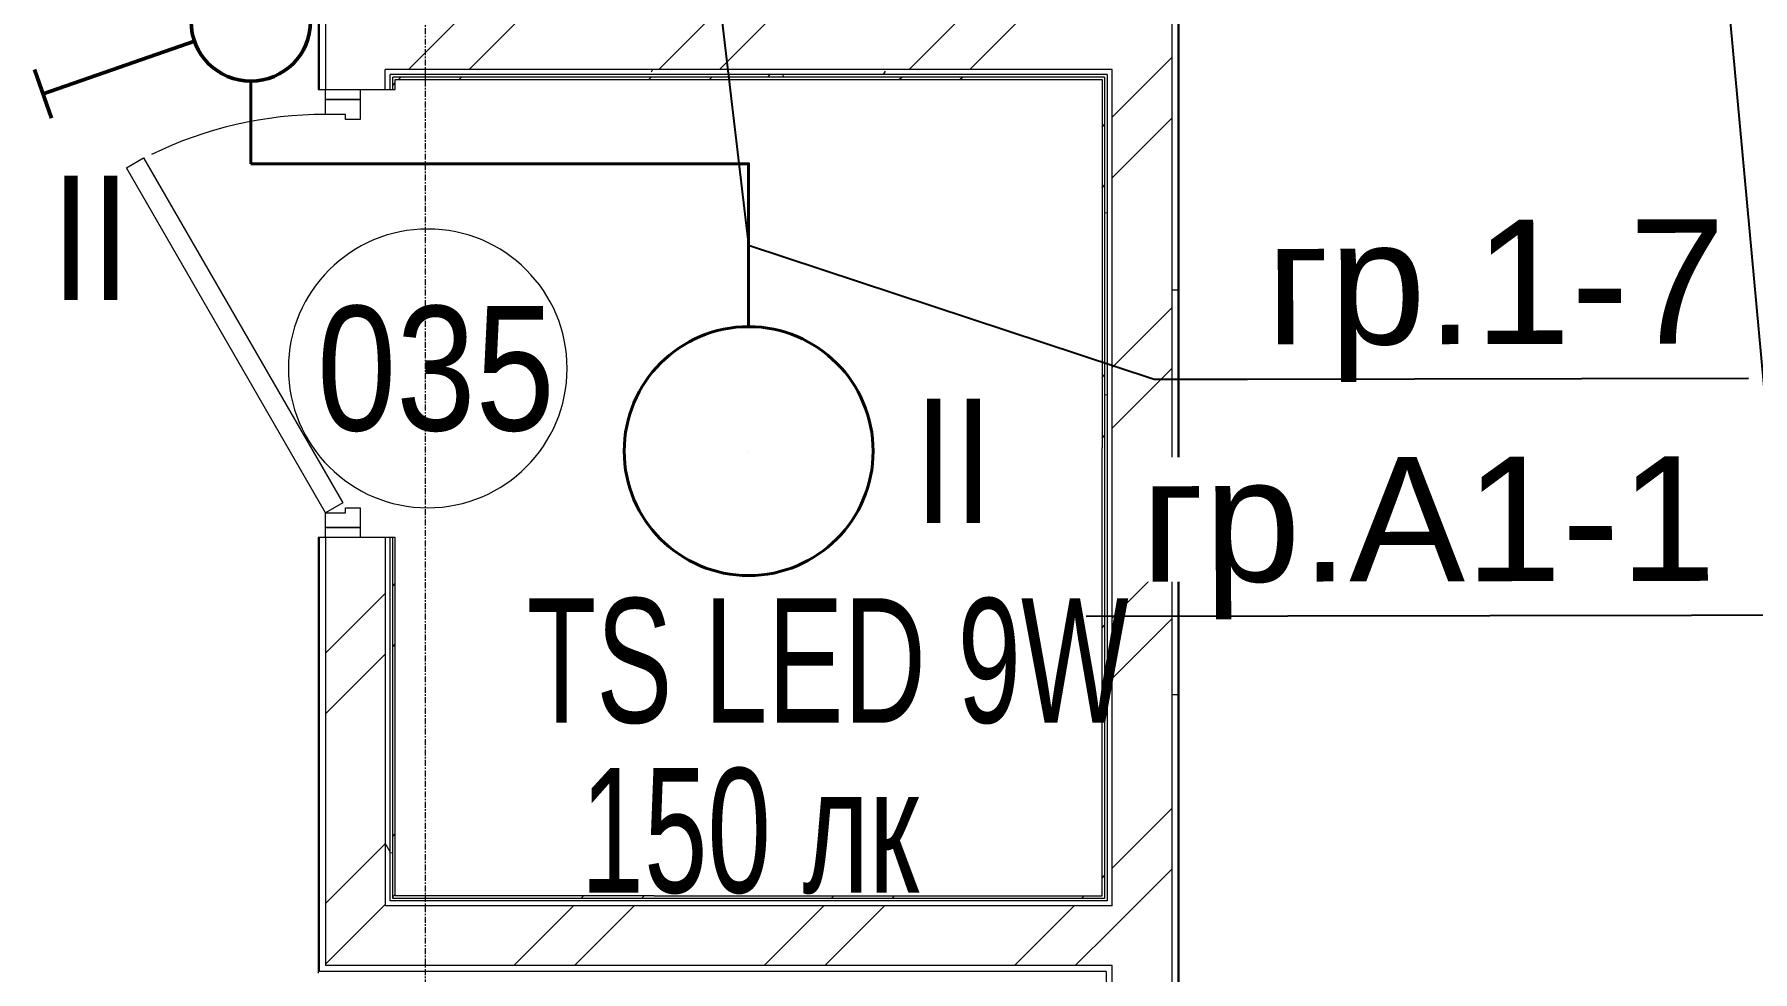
# Model space of a CAD drawing. Header units: metres. Extents: x -93142 to 227756, y -64772 to 286334.
# Drawn here: x 71278 to 74729, y -53998 to -52115 of the extents above; entities that cross this region are included whole.
import ezdxf
from ezdxf import colors
from ezdxf.entities.mleader import LeaderData, LeaderLine
from ezdxf.math import Vec2, Vec3

# ---------------------------------------------------------------- set-up
doc = ezdxf.new("R2010")
doc.units = ezdxf.units.M
doc.linetypes.add('ADSK_Линия сетки', pattern=[21, 12, -3, 3, -3])
for name, color, linetype, lineweight in [('A-AREA-IDEN', 7, 'Continuous', 9), ('A-DETL-THIN', 7, 'Continuous', 5), ('A-DOOR', 7, 'Continuous', 5), ('A-DOOR-FRAM', 7, 'Continuous', 13), ('A-WALL', 7, 'Continuous', 5), ('A-WALL-PATT', 7, 'Continuous', 18), ('nadpisi', 84, 'Continuous', 13), ('S-GRID', 7, 'Continuous', 9), ('раб осв', 7, 'Continuous', 40), ('ЭЛ.освещ.', 150, 'Continuous', 50), ('ЭЛ.сети', 5, 'Continuous', 100)]:
    doc.layers.add(name, color=color, linetype=linetype, lineweight=lineweight)
doc.styles.add('Arial', font='ARIALN.TTF', dxfattribs={"width": 0.8, "height": 2.5})
doc.styles.add('GOST Common_I_1', font='ARIALN.TTF', dxfattribs={"height": 300})
doc.styles.add('ISOPEUR', font='ARIALN.TTF')
pattern_1 = [(45, (0, 0), (-251.4472, 251.4472), []), (45, (0, 381), (-251.4472, 251.4472), [])]
pattern_2 = [(0, (0, 0), (812.8, 203.2), [33.528, -576.072, 33.528, -576.072, -3251.2]), (0, (0, 0), (812.8, 203.2), [-1219.2, 33.528, -1185.672, 33.528, -576.072, -1422.4]), (0, (0, 0), (812.8, 203.2), [-3048, 33.528, -372.872, 33.528, -982.472]), (120, (304.8, 101.6), (-582.37636, 602.30545), [33.528, -576.072, 33.528, -576.072, -3251.2]), (120, (304.8, 101.6), (-582.37636, 602.30545), [-1219.2, 33.528, -1185.672, 33.528, -576.072, -1422.4]), (120, (304.8, 101.6), (-582.37636, 602.30545), [-3048, 33.528, -372.872, 33.528, -982.472]), (240, (406.4, 508), (-230.42364, -805.50545), [33.528, -576.072, 33.528, -576.072, -3251.2]), (240, (406.4, 508), (-230.42364, -805.50545), [-1219.2, 33.528, -1185.672, 33.528, -576.072, -1422.4]), (240, (406.4, 508), (-230.42364, -805.50545), [-3048, 33.528, -372.872, 33.528, -982.472])]
pattern_3 = [(50, (0, 0), (728.7365, -63.756), [76.2, -838.2]), (355, (0, 0), (-140.9716, 764.2276), [60.96, -670.56]), (100.451, (60.7, -5.3), (587.77, 700.467), [64.76, -712.36]), (46.184, (0, 203.2), (1084.316, -168.171), [114.3, -1257.3]), (96.636, (90.4, 189.2), (949.61, 989.71), [97.14, -1068.54]), (351.184, (0, 203.2), (949.62, 989.701), [91.44, -1005.84]), (21, (101.6, 152.4), (606.458, -409.0606), [76.2, -838.2]), (326, (101.6, 152.4), (247.2083, 736.753), [60.96, -670.56]), (71.451, (152.14, 118.3), (853.668, 327.6855), [64.76, -712.36]), (37.5, (0, 0), (12.3547, 338.2201), [33.528, -628.904, 33.528, -647.192, -673.1]), (37.5, (0, 0), (12.3547, 338.2201), [-1343.152, 33.528, -639.572]), (7.5, (0, 0), (267.2789, 400.7221), [33.528, -354.584, 33.528, -613.664, -256.54]), (7.5, (0, 0), (267.2789, 400.7221), [-1035.304, 33.528, -223.012]), (327.5, (-226.57, 0), (542.3633, -22.91534), [33.528, -220.472, 33.528, -758.952, -1051.56]), (327.5, (-226.57, 0), (542.3633, -22.91534), [-1046.48, 33.528, -1018.032]), (317.5, (-328.17, 0), (592.517, 101.707), [33.528, -296.672, 33.528, -492.76, -746.76]), (317.5, (-328.17, 0), (592.517, 101.707), [-856.488, 33.528, -713.232])]

# ---------------------------------------------------------------- blocks, each defined once
blk = doc.blocks.new('AC_Дверь_Однопольная_ДеревяннаяВнутренняя_ГОСТ6629-88 - ДГ 21-9-1471203-Цокольный этаж')
at = {"layer": 'A-DOOR', "lineweight": 13}
for p, q in [((-400, 60), (292.8, 460)), ((292.8, 460), (312.8, 425.4)), ((312.8, 425.4), (-380, 25.4)), ((-380, 25.4), (-400, 60))]:
    blk.add_line(p, q, dxfattribs=at)
at = {"layer": 'A-DOOR', "lineweight": 18}
for p, q in [((-450, 60), (-430, 60)), ((-450, -10), (-450, 60)), ((-430, 60), (-430, -10)), ((430, 60), (450, 60)), ((430, -10), (430, 60)), ((450, 60), (450, -10)), ((-430, -10), (-450, -10)), ((450, -10), (430, -10))]:
    blk.add_line(p, q, dxfattribs=at)
at = {"layer": 'A-DOOR'}
blk.add_arc((-400, 60), 800, 0, 25.9051, dxfattribs=at)
at = {"layer": 'A-DOOR-FRAM'}
for p, q in [((-430, 60), (-400, 60)), ((-430, -10), (-430, 60)), ((-400, 60), (-400, 20)), ((400, 60), (430, 60)), ((400, 20), (400, 60)), ((430, 60), (430, -10)), ((-400, 20), (-390, 20)), ((-390, 20), (-390, -10)), ((390, 20), (400, 20)), ((390, -10), (390, 20)), ((-390, -10), (-430, -10)), ((430, -10), (390, -10))]:
    blk.add_line(p, q, dxfattribs=at)
blk = doc.blocks.new('ПСС_Марка_помещения - Имя_2_5мм-224473-Цокольный этаж')
at = {"layer": 'A-AREA-IDEN'}
for start, end in [(360, 180), (180, 360)]:
    blk.add_arc((-0.074, 0.039), 3.5, start, end, dxfattribs=at)
blk = doc.blocks.new('выкл. 2 клав. скрыт.')
at = {"layer": 'ЭЛ.освещ.', "color": 0, "ltscale": 100}
for p, q in [((2902360.5, 2044098.7), (2902326.5, 2044196.6)), ((2902039.4, 2044041.8), (2902343.5, 2044147.6)), ((2902039.4, 2043963), (2902343.5, 2043857.2)), ((2902360.9, 2043907.2), (2902327.2, 2043809.2))]:
    blk.add_line(p, q, dxfattribs=at)
blk.add_circle((2901926.1, 2044002.4), 120, dxfattribs=at)
blk = doc.blocks.new('TS LED без датчика')
at = {"layer": 'раб осв', "color": 0, "lineweight": 40, "ltscale": 100}
blk.add_line((-535184, 16419.5), (-535184, 16419.5), dxfattribs=at)
at = {"layer": 'раб осв', "color": 5, "lineweight": 40, "ltscale": 100}
blk.add_circle((-535184, 16419.5), 250, dxfattribs=at)

msp = doc.modelspace()

# ---------------------------------------------------------------- hatches: boundary and pattern name
at = {"layer": 'A-WALL-PATT', "lineweight": 5}
h = msp.add_hatch(dxfattribs=at)
h.set_pattern_fill('FP_1', color=256, style=0, pattern_type=2)
h.set_pattern_definition(pattern_1)
h.paths.add_polyline_path([(73442.6532, -58235.6443), (73562.6532, -58235.6443), (73562.6532, -50385.6443), (73442.6532, -50385.6443), (73442.6532, -57344.9867)], flags=0)
h = msp.add_hatch(dxfattribs=at)
h.set_pattern_fill('FP_2', color=256, style=0, pattern_type=2)
h.set_pattern_definition(pattern_2)
h.paths.add_polyline_path([(73574.6532, -58235.6443), (73574.6532, -50385.6443), (73562.6532, -50385.6443), (73562.6532, -58235.6443)], flags=0)
h = msp.add_hatch(dxfattribs=at)
h.set_pattern_fill('FP_2', color=256, style=0, pattern_type=2)
h.set_pattern_definition(pattern_2)
h.paths.add_polyline_path([(73577.6532, -58235.6443), (73577.6532, -50388.6443), (73574.6532, -50388.6443), (73574.6532, -58235.6443)], flags=0)
h = msp.add_hatch(dxfattribs=at)
h.set_pattern_fill('FP_1', color=256, style=0, pattern_type=2)
h.set_pattern_definition(pattern_1)
h.paths.add_polyline_path([(71862.6532, -53865.6443), (71982.6532, -53865.6443), (71982.6532, -53125.6443), (71862.6532, -53125.6443), (71862.6532, -53808.7018)], flags=0)
h.paths.add_polyline_path([(71982.6532, -52225.6443), (71982.6532, -51975.6443), (71862.6532, -51975.6443), (71862.6532, -52225.6443), (71932.6532, -52225.6443)], flags=0)
h.paths.add_polyline_path([(71982.6532, -51075.6443), (71982.6532, -50485.6443), (71862.6532, -50485.6443), (71862.6532, -51075.6443), (71932.6532, -51075.6443)], flags=0)
h = msp.add_hatch(dxfattribs=at)
h.set_pattern_fill('FP_1', color=256, style=0, pattern_type=2)
h.set_pattern_definition(pattern_1)
h.paths.add_polyline_path([(73432.6532, -52185.6443), (73442.6532, -52185.6443), (73442.6532, -52065.6443), (71982.6532, -52065.6443), (71982.6532, -52185.6443), (73427.6532, -52185.6443)], flags=0)
h = msp.add_hatch(dxfattribs=at)
h.set_pattern_fill('FP_2', color=256, style=0, pattern_type=2)
h.set_pattern_definition(pattern_2)
h.paths.add_polyline_path([(73427.6532, -52195.6443), (73432.6532, -52195.6443), (73432.6532, -52185.6443), (71982.6532, -52185.6443), (71982.6532, -52195.6443), (73422.6532, -52195.6443)], flags=0)
h = msp.add_hatch(dxfattribs=at)
h.set_pattern_fill('FP_2', color=256, style=0, pattern_type=2)
h.set_pattern_definition(pattern_2)
h.paths.add_polyline_path([(71982.6532, -53855.6443), (71992.6532, -53855.6443), (71992.6532, -53125.6443), (71982.6532, -53125.6443), (71982.6532, -53845.6443)], flags=0)
h.paths.add_polyline_path([(71982.6532, -52225.6443), (71992.6532, -52225.6443), (71992.6532, -52195.6443), (71982.6532, -52195.6443), (71982.6532, -52217.3736)], flags=0)
h = msp.add_hatch(dxfattribs=at)
h.set_pattern_fill('FP_3', color=256, style=0, pattern_type=2)
h.set_pattern_definition(pattern_3)
h.paths.add_polyline_path([(73427.6532, -52200.6443), (73427.6532, -52195.6443), (71992.6532, -52195.6443), (71992.6532, -52200.6443), (73422.6532, -52200.6443)], flags=0)
h = msp.add_hatch(dxfattribs=at)
h.set_pattern_fill('FP_3', color=256, style=0, pattern_type=2)
h.set_pattern_definition(pattern_3)
h.paths.add_polyline_path([(71992.6532, -53850.6443), (71997.6532, -53850.6443), (71997.6532, -53125.6443), (71992.6532, -53125.6443), (71992.6532, -53845.6443)], flags=0)
h.paths.add_polyline_path([(71997.6532, -52225.6443), (71997.6532, -52200.6443), (71992.6532, -52200.6443), (71992.6532, -52225.6443)], flags=0)
h = msp.add_hatch(dxfattribs=at)
h.set_pattern_fill('FP_1', color=256, style=0, pattern_type=2)
h.set_pattern_definition(pattern_1)
h.paths.add_polyline_path([(72002.6532, -52205.6443), (73422.6532, -52205.6443), (73422.6532, -52200.6443), (71997.6532, -52200.6443), (71997.6532, -52205.6443)], flags=0)
h = msp.add_hatch(dxfattribs=at)
h.set_pattern_fill('FP_1', color=256, style=0, pattern_type=2)
h.set_pattern_definition(pattern_1)
h.paths.add_polyline_path([(72002.6532, -53845.6443), (72002.6532, -53125.6443), (71997.6532, -53125.6443), (71997.6532, -53845.6443)], flags=0)
h.paths.add_polyline_path([(71997.6532, -52225.6443), (72002.6532, -52225.6443), (72002.6532, -52205.6443), (71997.6532, -52205.6443), (71997.6532, -52217.3736)], flags=0)
h = msp.add_hatch(dxfattribs=at)
h.set_pattern_fill('FP_1', color=256, style=0, pattern_type=2)
h.set_pattern_definition(pattern_1)
h.paths.add_polyline_path([(73422.6532, -53845.6443), (73427.6532, -53845.6443), (73427.6532, -52200.6443), (73422.6532, -52200.6443), (73422.6532, -53808.7018)], flags=0)
h = msp.add_hatch(dxfattribs=at)
h.set_pattern_fill('FP_3', color=256, style=0, pattern_type=2)
h.set_pattern_definition(pattern_3)
h.paths.add_polyline_path([(73427.6532, -53850.6443), (73432.6532, -53850.6443), (73432.6532, -52195.6443), (73427.6532, -52195.6443), (73427.6532, -53845.6443)], flags=0)
h = msp.add_hatch(dxfattribs=at)
h.set_pattern_fill('FP_1', color=256, style=0, pattern_type=2)
h.set_pattern_definition(pattern_1)
h.paths.add_polyline_path([(73442.6532, -53985.6443), (73442.6532, -53865.6443), (71862.6532, -53865.6443), (71862.6532, -53985.6443), (73371.8139, -53985.6443)], flags=0)
h = msp.add_hatch(dxfattribs=at)
h.set_pattern_fill('FP_1', color=256, style=0, pattern_type=2)
h.set_pattern_definition(pattern_1)
h.paths.add_polyline_path([(73427.6532, -53850.6443), (73427.6532, -53845.6443), (71997.6532, -53845.6443), (71997.6532, -53850.6443), (73371.8139, -53850.6443)], flags=0)

# ---------------------------------------------------------------- linework, layer by layer
at = {"layer": 'A-DETL-THIN'}
for p, q in [((73422.6532, -53845.6443), (73422.6532, -52945.6443)), ((72522.6532, -53845.6443), (73422.6532, -53845.6443))]:
    msp.add_line(p, q, dxfattribs=at)
at = {"layer": 'A-WALL'}
for p, q in [((73562.6532, -50385.6443), (73562.6532, -58235.6443)), ((73574.6532, -50385.6443), (73574.6532, -58235.6443)), ((71850.6532, -52225.6443), (71850.6532, -51975.6443)), ((71862.6532, -51975.6443), (71862.6532, -52225.6443)), ((71982.6532, -52225.6443), (71982.6532, -52185.6443)), ((73442.6532, -52185.6443), (71982.6532, -52185.6443)), ((73442.6532, -53865.6443), (73442.6532, -52185.6443)), ((71992.6532, -52225.6443), (71992.6532, -52195.6443)), ((73432.6532, -52195.6443), (71992.6532, -52195.6443)), ((71997.6532, -52225.6443), (71997.6532, -52200.6443)), ((73427.6532, -52200.6443), (71997.6532, -52200.6443)), ((73427.6532, -52200.6443), (73427.6532, -53850.6443)), ((73432.6532, -52195.6443), (73432.6532, -53855.6443)), ((71850.6532, -53997.6443), (71850.6532, -53125.6443)), ((71862.6532, -53125.6443), (71862.6532, -53985.6443)), ((71982.6532, -53125.6443), (71982.6532, -53865.6443)), ((71992.6532, -53855.6443), (71992.6532, -53125.6443)), ((71997.6532, -53850.6443), (71997.6532, -53125.6443)), ((73442.6532, -53865.6443), (71982.6532, -53865.6443)), ((73432.6532, -53855.6443), (71992.6532, -53855.6443)), ((73427.6532, -53850.6443), (71997.6532, -53850.6443)), ((73430.6532, -53997.6443), (71850.6532, -53997.6443)), ((73442.6532, -53985.6443), (71862.6532, -53985.6443)), ((73430.6532, -53997.6443), (73430.6532, -58235.6443)), ((73442.6532, -58235.6443), (73442.6532, -53985.6443))]:
    msp.add_line(p, q, dxfattribs=at)
at = {"layer": 'A-WALL', "lineweight": 18}
for p, q in [((73577.6532, -58232.6443), (73577.6532, -50388.6443)), ((71847.6532, -51975.6443), (71847.6532, -52225.6443)), ((72002.6532, -52225.6443), (72002.6532, -52205.6443)), ((72002.6532, -52205.6443), (73422.6532, -52205.6443)), ((73422.6532, -52205.6443), (73422.6532, -52945.6443)), ((71847.6532, -52225.6443), (71862.6532, -52225.6443)), ((71932.6532, -52225.6443), (72002.6532, -52225.6443)), ((71847.6532, -53125.6443), (71847.6532, -54000.6443)), ((71862.6532, -53125.6443), (71847.6532, -53125.6443)), ((72002.6532, -53125.6443), (71932.6532, -53125.6443)), ((72002.6532, -53845.6443), (72002.6532, -53125.6443)), ((72522.6532, -53845.6443), (72002.6532, -53845.6443))]:
    msp.add_line(p, q, dxfattribs=at)
at = {"layer": 'S-GRID', "linetype": 'ADSK_Линия сетки'}
msp.add_line((72062.6532, -38095.4453), (72062.6532, -63954.6071), dxfattribs=at)
at = {"layer": 'раб осв'}
msp.add_line((71712.6532, -52208.8182), (71712.6532, -52374.6376), dxfattribs=at)

# ---------------------------------------------------------------- block references
at = {"layer": 'A-AREA-IDEN', "xscale": 80, "yscale": 80, "zscale": 80}
msp.add_blockref('ПСС_Марка_помещения - Имя_2_5мм-224473-Цокольный этаж', (72074.0304, -52788.9086), dxfattribs=at)
at = {"layer": 'A-DOOR', "color": 8, "true_color": 0x7f7f7f, "rotation": 90}
msp.add_blockref('AC_Дверь_Однопольная_ДеревяннаяВнутренняя_ГОСТ6629-88 - ДГ 21-9-1471203-Цокольный этаж', (71922.6532, -52675.6443), dxfattribs=at)
at = {"layer": 'раб осв', "color": 0, "lineweight": 40, "ltscale": 100, "rotation": 180}
msp.add_blockref('выкл. 2 клав. скрыт.', (2973638.7498, 1991913.5886), dxfattribs=at)

# ---------------------------------------------------------------- texts
at = {"layer": 'A-AREA-IDEN', "insert": (71845.5341, -52660.4486), "char_height": 250, "width": 634.9365, "attachment_point": 1, "style": 'GOST Common_I_1'}
msp.add_mtext('035', dxfattribs=at)
at = {"layer": 'nadpisi', "color": 7, "char_height": 250, "width": 1402.065175, "attachment_point": 1, "style": 'Arial'}
for s, insert in [('{\\W1;II}', (71311.9342, -52398.553)), ('{\\W1;II}', (73044.5013, -52846.5967)), ('150 лк', (72375.156, -53588.8866))]:
    msp.add_mtext(s, dxfattribs=dict(at, insert=insert))

# ---------------------------------------------------------------- next in the draw order: leaders
at = {"color": 0, "lineweight": 5}
ml = msp.add_multileader_mtext('Standard', dxfattribs=at)
ml.set_content('{\\fArial|b0|i0|c204|p34;гр.1-7}', style='ISOPEUR')
ml.set_leader_properties()
ml.build(insert=Vec2(0, 0))
ml.multileader.update_dxf_attribs({"text_left_attachment_type": 6, "text_right_attachment_type": 6, "dogleg_length": 100, "arrow_head_size": 250})
ctx = ml.context
ctx.base_point, ctx.char_height, ctx.arrow_head_size, ctx.landing_gap_size, ctx.plane_origin, ctx.plane_x_axis, ctx.plane_y_axis = Vec3(73714.4412, -52807.2506), 250, 250, 37.4122, Vec3(10094.7348, -9818.6355), Vec3(0.999998436, 0.001768603), Vec3(-0.001768603, 0.999998436)
ctx.left_attachment, ctx.right_attachment = 6, 6
notes = []
notes.append((ctx, [(0, (1, 1, 0), (73527.3807, -52807.5814), (0.999998436, 0.001768603), 187.0608, [(2, [(72625.2719, -51802.9988), (72712.6532, -52538.3148)], 0, [])])]))
ctx.mtext.insert, ctx.mtext.text_direction, ctx.mtext.rotation, ctx.mtext.line_spacing_factor, ctx.mtext.flow_direction = Vec3(73751.2884, -52487.7784), Vec3(0.999998436, 0.001768603), 0.001768604, 0.8, 5
ctx.mtext.has_bg_fill, ctx.mtext.bg_color, ctx.mtext.bg_scale_factor, ctx.mtext.bg_transparency, ctx.mtext.use_window_bg_color = 1, -1073741824, 1, 0, 1
for ctx, leaders in notes:
    for number, flags, end, landing, length, lines in leaders:
        leader = LeaderData()
        leader.index, (leader.has_last_leader_line, leader.has_dogleg_vector, leader.attachment_direction) = number, flags
        leader.last_leader_point, leader.dogleg_vector, leader.dogleg_length = Vec3(end), Vec3(landing), length
        for number, points, colour, breaks in lines:
            line = LeaderLine()
            line.index, line.vertices, line.color, line.breaks = number, Vec3.list(points), colors.encode_raw_color(colour), breaks
            leader.lines.append(line)
        ctx.leaders.append(leader)

# ---------------------------------------------------------------- next in the draw order: linework, layer by layer
at = {"layer": 'раб осв'}
msp.add_lwpolyline([(71712.6532, -52374.6376), (72712.6532, -52374.6376), (72712.6532, -52701.9921)], dxfattribs=at)

# ---------------------------------------------------------------- next in the draw order: block references
at = {"layer": 'раб осв', "color": 0, "lineweight": 40, "xscale": -1, "rotation": 180}
msp.add_blockref('TS LED без датчика', (607896.6909, -36532.4931), dxfattribs=at)

# ---------------------------------------------------------------- next in the draw order: leaders
at = {"layer": 'ЭЛ.сети', "color": 0, "lineweight": 5}
ml = msp.add_multileader_mtext('Standard', dxfattribs=at)
ml.set_content('{\\fArial|b0|i0|c204|p34;\\C1;гр.А1-1}', style='ISOPEUR')
ml.set_leader_properties(color=1)
ml.build(insert=Vec2(0, 0))
ml.multileader.update_dxf_attribs({"text_left_attachment_type": 6, "text_right_attachment_type": 6, "dogleg_length": 100, "arrow_head_size": 250})
ctx = ml.context
ctx.base_point, ctx.char_height, ctx.arrow_head_size, ctx.landing_gap_size, ctx.plane_origin, ctx.plane_x_axis, ctx.plane_y_axis = Vec3(73462.9852, -53284.0236), 250, 250, 37.4122, Vec3(9733.7597, -10442.5425), Vec3(0.999998436, 0.001768603), Vec3(-0.001768603, 0.999998436)
ctx.left_attachment, ctx.right_attachment = 6, 6
notes = []
notes.append((ctx, [(1, (1, 1, 0), (74793.9337, -53281.6697), (-0.999998436, -0.001768603), 187.0608, [(0, [(74648.71, -51700.6443)], 0, [])])]))
ctx.mtext.insert, ctx.mtext.text_direction, ctx.mtext.rotation, ctx.mtext.line_spacing_factor, ctx.mtext.flow_direction = Vec3(73499.8324, -52964.5514), Vec3(0.999998436, 0.001768603), 0.001768604, 0.8, 5
ctx.mtext.has_bg_fill, ctx.mtext.bg_color, ctx.mtext.bg_scale_factor, ctx.mtext.bg_transparency, ctx.mtext.use_window_bg_color = 1, -1073741824, 1, 0, 1
for ctx, leaders in notes:
    for number, flags, end, landing, length, lines in leaders:
        leader = LeaderData()
        leader.index, (leader.has_last_leader_line, leader.has_dogleg_vector, leader.attachment_direction) = number, flags
        leader.last_leader_point, leader.dogleg_vector, leader.dogleg_length = Vec3(end), Vec3(landing), length
        for number, points, colour, breaks in lines:
            line = LeaderLine()
            line.index, line.vertices, line.color, line.breaks = number, Vec3.list(points), colors.encode_raw_color(colour), breaks
            leader.lines.append(line)
        ctx.leaders.append(leader)

# ---------------------------------------------------------------- next in the draw order: texts
at = {"layer": 'nadpisi', "color": 7, "insert": (73476.0216, -53501.1283), "char_height": 250, "width": 2573.758347, "attachment_point": 9, "style": 'Arial'}
msp.add_mtext('TS LED 9W', dxfattribs=at)

doc.saveas('drawing.dxf')
